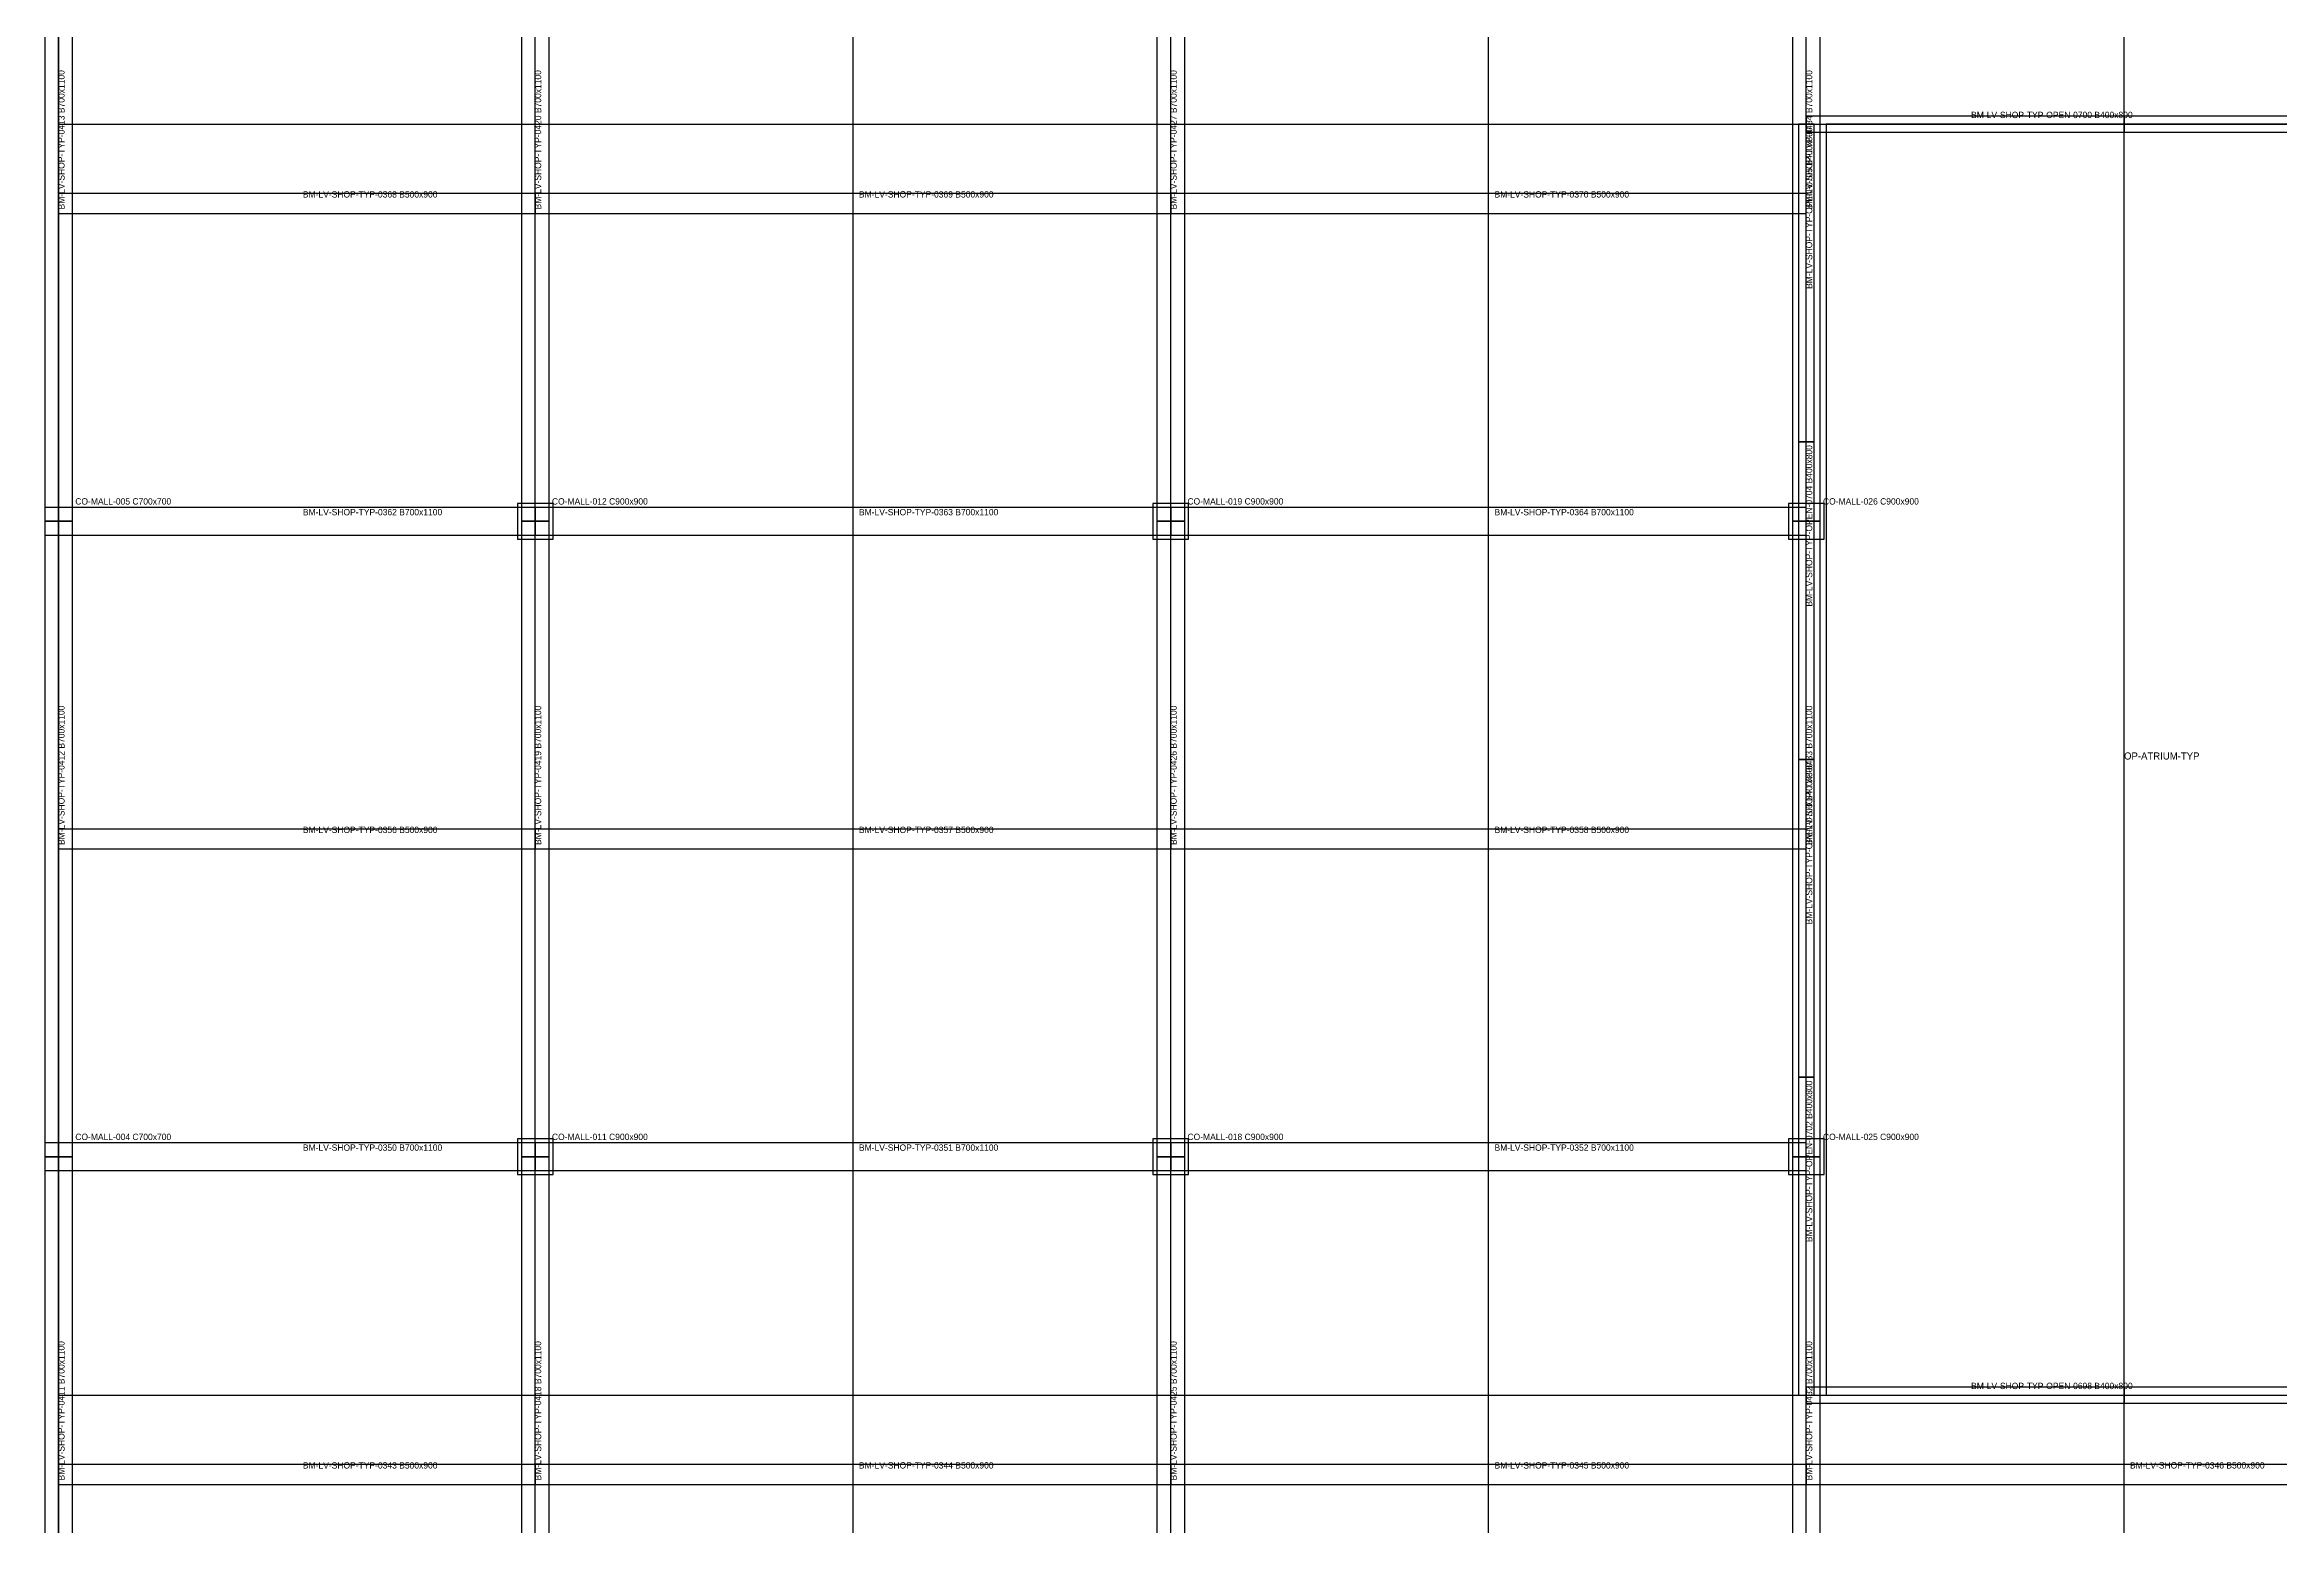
# Model space of a CAD drawing. Header units: millimetres. Extents: x -450 to 225826, y -254450 to 109948.
# Drawn here: x -350 to 55909, y -89279 to -52002 of the extents above; entities that cross this region are included whole.
import ezdxf

# ---------------------------------------------------------------- set-up
doc = ezdxf.new("R2010")
doc.units = ezdxf.units.MM
for name, color, linetype in [('LV-SHOP-TYP_BEAM', 5, 'Continuous'), ('LV-SHOP-TYP_COLUMN', 1, 'Continuous'), ('LV-SHOP-TYP_GRID', 8, 'Continuous'), ('LV-SHOP-TYP_KEEP_OUT', 4, 'Continuous'), ('LV-SHOP-TYP_OPENING', 2, 'Continuous'), ('LV-SHOP-TYP_SLAB', 7, 'Continuous'), ('TEXT', 7, 'Continuous')]:
    doc.layers.add(name, color=color, linetype=linetype)

msp = doc.modelspace()

# ---------------------------------------------------------------- linework, layer by layer
at = {"layer": 'LV-SHOP-TYP_BEAM'}
for points in [[(-350, -64000), (350, -64000), (350, -48000), (-350, -48000), (-350, -64000)], [(11650, -64000), (12350, -64000), (12350, -48000), (11650, -48000), (11650, -64000)], [(27650, -64000), (28350, -64000), (28350, -48000), (27650, -48000), (27650, -64000)], [(43650, -64000), (44350, -64000), (44350, -48000), (43650, -48000), (43650, -64000)], [(43800, -62000), (44200, -62000), (44200, -54000), (43800, -54000), (43800, -62000)], [(44000, -53800), (44000, -54200), (52000, -54200), (52000, -53800), (44000, -53800)], [(52000, -53800), (52000, -54200), (60000, -54200), (60000, -53800), (52000, -53800)], [(0, -55750), (0, -56250), (12000, -56250), (12000, -55750), (0, -55750)], [(12000, -55750), (12000, -56250), (28000, -56250), (28000, -55750), (12000, -55750)], [(28000, -55750), (28000, -56250), (44000, -56250), (44000, -55750), (28000, -55750)], [(43800, -70000), (44200, -70000), (44200, -62000), (43800, -62000), (43800, -70000)], [(-350, -80000), (350, -80000), (350, -64000), (-350, -64000), (-350, -80000)], [(0, -63650), (0, -64350), (12000, -64350), (12000, -63650), (0, -63650)], [(11650, -80000), (12350, -80000), (12350, -64000), (11650, -64000), (11650, -80000)], [(12000, -63650), (12000, -64350), (28000, -64350), (28000, -63650), (12000, -63650)], [(27650, -80000), (28350, -80000), (28350, -64000), (27650, -64000), (27650, -80000)], [(28000, -63650), (28000, -64350), (44000, -64350), (44000, -63650), (28000, -63650)], [(43650, -80000), (44350, -80000), (44350, -64000), (43650, -64000), (43650, -80000)], [(43800, -78000), (44200, -78000), (44200, -70000), (43800, -70000), (43800, -78000)], [(0, -71750), (0, -72250), (12000, -72250), (12000, -71750), (0, -71750)], [(12000, -71750), (12000, -72250), (28000, -72250), (28000, -71750), (12000, -71750)], [(28000, -71750), (28000, -72250), (44000, -72250), (44000, -71750), (28000, -71750)], [(43800, -86000), (44200, -86000), (44200, -78000), (43800, -78000), (43800, -86000)], [(0, -79650), (0, -80350), (12000, -80350), (12000, -79650), (0, -79650)], [(12000, -79650), (12000, -80350), (28000, -80350), (28000, -79650), (12000, -79650)], [(28000, -79650), (28000, -80350), (44000, -80350), (44000, -79650), (28000, -79650)], [(-350, -96000), (350, -96000), (350, -80000), (-350, -80000), (-350, -96000)], [(11650, -96000), (12350, -96000), (12350, -80000), (11650, -80000), (11650, -96000)], [(27650, -96000), (28350, -96000), (28350, -80000), (27650, -80000), (27650, -96000)], [(43650, -96000), (44350, -96000), (44350, -80000), (43650, -80000), (43650, -96000)], [(44000, -85800), (44000, -86200), (52000, -86200), (52000, -85800), (44000, -85800)], [(52000, -85800), (52000, -86200), (60000, -86200), (60000, -85800), (52000, -85800)], [(0, -87750), (0, -88250), (12000, -88250), (12000, -87750), (0, -87750)], [(12000, -87750), (12000, -88250), (28000, -88250), (28000, -87750), (12000, -87750)], [(28000, -87750), (28000, -88250), (44000, -88250), (44000, -87750), (28000, -87750)], [(44000, -87750), (44000, -88250), (60000, -88250), (60000, -87750), (44000, -87750)]]:
    msp.add_lwpolyline(points, close=True, dxfattribs=at)
at = {"layer": 'LV-SHOP-TYP_COLUMN'}
for points in [[(11550, -64450), (12450, -64450), (12450, -63550), (11550, -63550), (11550, -64450)], [(27550, -64450), (28450, -64450), (28450, -63550), (27550, -63550), (27550, -64450)], [(43550, -64450), (44450, -64450), (44450, -63550), (43550, -63550), (43550, -64450)], [(-350, -64350), (350, -64350), (350, -63650), (-350, -63650), (-350, -64350)], [(-350, -80350), (350, -80350), (350, -79650), (-350, -79650), (-350, -80350)], [(11550, -80450), (12450, -80450), (12450, -79550), (11550, -79550), (11550, -80450)], [(27550, -80450), (28450, -80450), (28450, -79550), (27550, -79550), (27550, -80450)], [(43550, -80450), (44450, -80450), (44450, -79550), (43550, -79550), (43550, -80450)]]:
    msp.add_lwpolyline(points, close=True, dxfattribs=at)
at = {"layer": 'LV-SHOP-TYP_GRID'}
for points in [[(0, -127000), (0, -25000)], [(12000, -127000), (12000, -25000)], [(20000, -127000), (20000, -25000)], [(28000, -127000), (28000, -25000)], [(36000, -127000), (36000, -25000)], [(44000, -127000), (44000, -25000)], [(52000, -127000), (52000, -25000)], [(0, -54000), (104000, -54000)], [(0, -86000), (104000, -86000)]]:
    msp.add_lwpolyline(points, dxfattribs=at)
at = {"layer": 'LV-SHOP-TYP_KEEP_OUT'}
msp.add_lwpolyline([(44500, -86000), (59500, -86000), (59500, -54000), (44500, -54000), (44500, -86000)], close=True, dxfattribs=at)
at = {"layer": 'LV-SHOP-TYP_OPENING'}
msp.add_lwpolyline([(44500, -86000), (59500, -86000), (59500, -54000), (44500, -54000), (44500, -86000)], close=True, dxfattribs=at)
at = {"layer": 'LV-SHOP-TYP_SLAB'}
msp.add_lwpolyline([(0, -127000), (104000, -127000), (104000, -25000), (0, -25000), (0, -127000)], close=True, dxfattribs=at)

# ---------------------------------------------------------------- texts
at = {"layer": 'TEXT'}
for s, p in [('BM-LV-SHOP-TYP-0413 B700x1100', (150, -56150)), ('BM-LV-SHOP-TYP-0420 B700x1100', (12150, -56150)), ('BM-LV-SHOP-TYP-0427 B700x1100', (28150, -56150)), ('BM-LV-SHOP-TYP-0434 B700x1100', (44150, -56150)), ('BM-LV-SHOP-TYP-OPEN-0705 B400x800', (44150, -58150)), ('BM-LV-SHOP-TYP-OPEN-0704 B400x800', (44150, -66150)), ('BM-LV-SHOP-TYP-0412 B700x1100', (150, -72150)), ('BM-LV-SHOP-TYP-0419 B700x1100', (12150, -72150)), ('BM-LV-SHOP-TYP-0426 B700x1100', (28150, -72150)), ('BM-LV-SHOP-TYP-0433 B700x1100', (44150, -72150)), ('BM-LV-SHOP-TYP-OPEN-0703 B400x800', (44150, -74150)), ('BM-LV-SHOP-TYP-OPEN-0702 B400x800', (44150, -82150)), ('BM-LV-SHOP-TYP-0411 B700x1100', (150, -88150)), ('BM-LV-SHOP-TYP-0418 B700x1100', (12150, -88150)), ('BM-LV-SHOP-TYP-0425 B700x1100', (28150, -88150)), ('BM-LV-SHOP-TYP-0432 B700x1100', (44150, -88150))]:
    msp.add_text(s, height=160, rotation=90, dxfattribs=at).set_placement(p)
for s, height, p in [('BM-LV-SHOP-TYP-OPEN-0700 B400x800', 160, (48150, -53850)), ('BM-LV-SHOP-TYP-0368 B500x900', 160, (6150, -55850)), ('BM-LV-SHOP-TYP-0369 B500x900', 160, (20150, -55850)), ('BM-LV-SHOP-TYP-0370 B500x900', 160, (36150, -55850)), ('CO-MALL-005 C700x700', 160, (420, -63580)), ('CO-MALL-012 C900x900', 160, (12420, -63580)), ('CO-MALL-019 C900x900', 160, (28420, -63580)), ('CO-MALL-026 C900x900', 160, (44420, -63580)), ('BM-LV-SHOP-TYP-0362 B700x1100', 160, (6150, -63850)), ('BM-LV-SHOP-TYP-0363 B700x1100', 160, (20150, -63850)), ('BM-LV-SHOP-TYP-0364 B700x1100', 160, (36150, -63850)), ('OP-ATRIUM-TYP', 180, (52000, -70000)), ('BM-LV-SHOP-TYP-0356 B500x900', 160, (6150, -71850)), ('BM-LV-SHOP-TYP-0357 B500x900', 160, (20150, -71850)), ('BM-LV-SHOP-TYP-0358 B500x900', 160, (36150, -71850)), ('CO-MALL-004 C700x700', 160, (420, -79580)), ('BM-LV-SHOP-TYP-0350 B700x1100', 160, (6150, -79850)), ('CO-MALL-011 C900x900', 160, (12420, -79580)), ('BM-LV-SHOP-TYP-0351 B700x1100', 160, (20150, -79850)), ('CO-MALL-018 C900x900', 160, (28420, -79580)), ('BM-LV-SHOP-TYP-0352 B700x1100', 160, (36150, -79850)), ('CO-MALL-025 C900x900', 160, (44420, -79580)), ('BM-LV-SHOP-TYP-OPEN-0698 B400x800', 160, (48150, -85850)), ('BM-LV-SHOP-TYP-0343 B500x900', 160, (6150, -87850)), ('BM-LV-SHOP-TYP-0344 B500x900', 160, (20150, -87850)), ('BM-LV-SHOP-TYP-0345 B500x900', 160, (36150, -87850)), ('BM-LV-SHOP-TYP-0346 B500x900', 160, (52150, -87850))]:
    msp.add_text(s, height=height, dxfattribs=at).set_placement(p)

doc.saveas('drawing.dxf')
